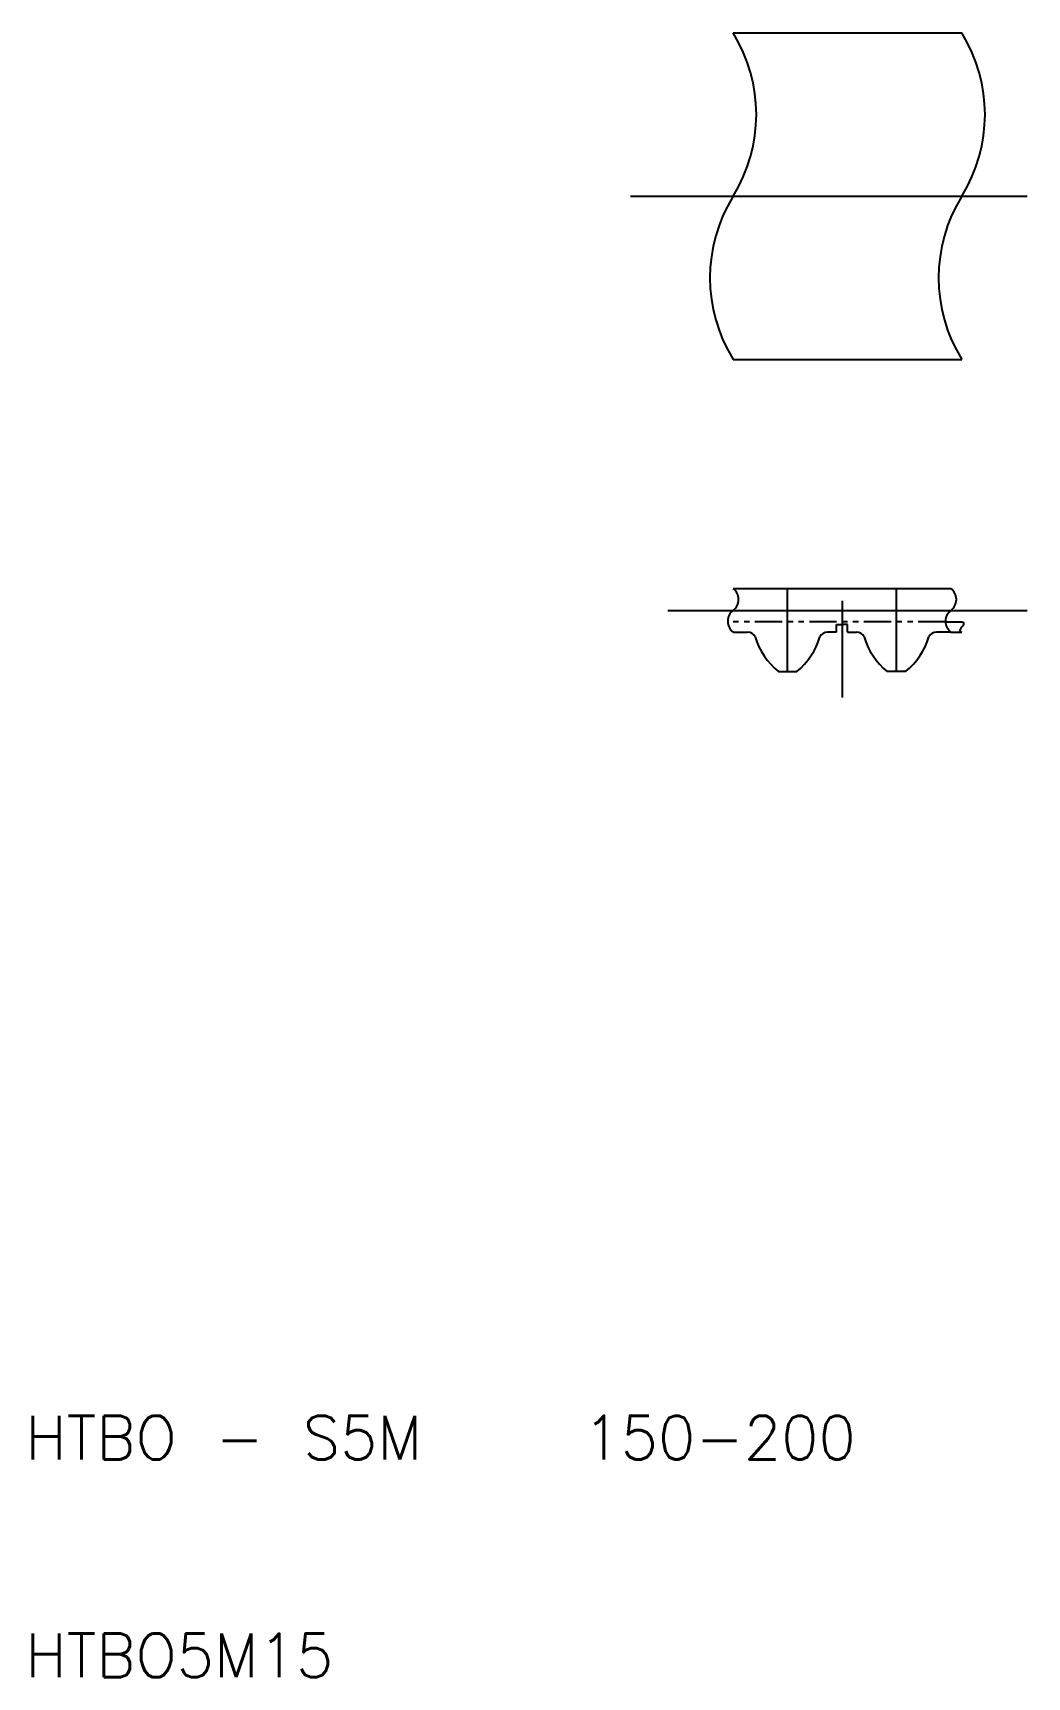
# Model space of a CAD drawing. Extents: x 10.3 to 56, y 10 to 85.5.
import ezdxf

# ---------------------------------------------------------------- set-up
doc = ezdxf.new("R2010")
doc.units = 0
doc.linetypes.add('CENTER', pattern=[50.8, 31.75, -6.35, 6.35, -6.35])
doc.linetypes.add('PHANTOM', pattern=[2.5, 1.25, -0.25, 0.25, -0.25, 0.25, -0.25])
doc.layers.get('0').update_dxf_attribs({"linetype": 'CONTINUOUS'})
doc.layers.add('CENTER', color=1, linetype='CENTER')
doc.styles.get("Standard").update_dxf_attribs({"font": 'txt.shx', "bigfont": 'extfont.shx'})

msp = doc.modelspace()

# ---------------------------------------------------------------- linework, layer by layer
at = {"color": 7, "linetype": 'CONTINUOUS'}
for p, q in [((42.5, 85.5), (53, 85.5)), ((42.5, 70.503), (53, 70.503)), ((42.5, 59.984), (52.5, 59.984)), ((47.25, 57.984), (47.25, 58.341)), ((47.25, 58.341), (47.5, 58.341)), ((47.75, 58.341), (47.5, 58.341)), ((47.75, 57.984), (47.75, 58.341)), ((52.251, 58.459), (53, 58.459)), ((42.5, 57.984), (43.167, 57.984)), ((47.25, 57.984), (46.833, 57.984)), ((47.75, 57.984), (48.167, 57.984)), ((52.5, 57.984), (51.833, 57.984)), ((52.5, 57.989), (53, 57.989)), ((44.579, 56.174), (45.421, 56.174)), ((50.421, 56.174), (49.579, 56.174))]:
    msp.add_line(p, q, dxfattribs=at)
at = {"color": 3, "linetype": 'PHANTOM'}
msp.add_line((52.251, 58.459), (42.251, 58.459), dxfattribs=at)
at = {"color": 3, "linetype": 'CONTINUOUS'}
msp.add_lwpolyline([(53, 58.459, -0.528925), (53.08, 58.341, -0.111701), (53, 58.224, 0.111701), (52.92, 58.106, 0.528925), (53, 57.989, 0.528925)], format="xyb", dxfattribs=at)
for centre, radius, start, end in [((36.433, 81.75), 7.133, 328.28069, 31.71931), ((46.933, 81.75), 7.133, 328.28069, 31.71931), ((48.568, 74.251), 7.133, 148.29522, 211.70478), ((59.068, 74.251), 7.133, 148.29522, 211.70478), ((42.125, 59.484), 0.625, 306.8699, 53.1301), ((52.125, 59.484), 0.625, 306.8699, 53.1301), ((42.87, 58.486), 0.62, 126.63887, 233.36113), ((52.87, 58.486), 0.62, 126.63887, 233.36113)]:
    msp.add_arc(centre, radius, start, end, dxfattribs=at)
at = {"color": 7, "linetype": 'CONTINUOUS'}
for centre, radius, start, end in [((43.167, 57.604), 0.38, 24.61998, 90), ((46.625, 58.699), 3.25, 196.75101, 230.97971), ((43.375, 58.699), 3.25, 309.02029, 343.24899), ((46.833, 57.604), 0.38, 90, 155.38002), ((48.167, 57.604), 0.38, 24.61998, 90), ((51.625, 58.699), 3.25, 196.75101, 230.97971), ((48.375, 58.699), 3.25, 309.02029, 343.24899), ((51.833, 57.604), 0.38, 90, 155.38002)]:
    msp.add_arc(centre, radius, start, end, dxfattribs=at)
at = {"layer": 'CENTER', "color": 1, "linetype": 'CENTER'}
for p, q in [((37.78, 78), (56, 78)), ((45, 56.214), (45, 59.984)), ((50, 56.214), (50, 59.984)), ((39.5, 58.984), (56, 58.984)), ((47.5, 59.414), (47.5, 54.984))]:
    msp.add_line(p, q, dxfattribs=at)

# ---------------------------------------------------------------- texts
at = {"color": 7, "linetype": 'CONTINUOUS'}
for s, p in [('HTBO - S5M   150-200', (10, 20)), ('HTBO5M15', (10, 10))]:
    msp.add_text(s, height=2, dxfattribs=at).set_placement(p)

doc.saveas('drawing.dxf')
